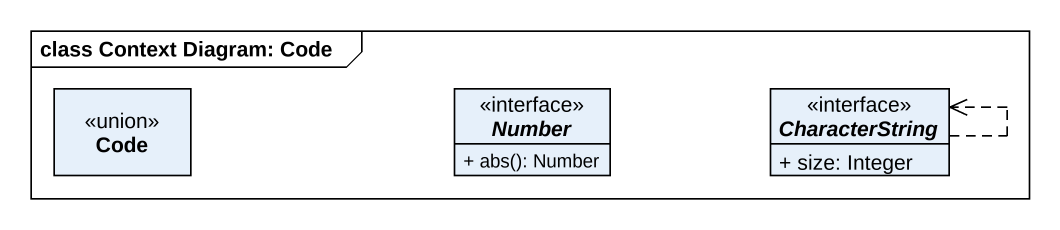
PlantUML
@startuml
mainframe class Context Diagram: Code
hide circle
hide empty members
skinparam classAttributeIconSize 0
class Code <<union>>
interface Number {
  + abs(): Number
}
interface CharacterString {
  + size: Integer
}
CharacterString ..> CharacterString
@enduml
